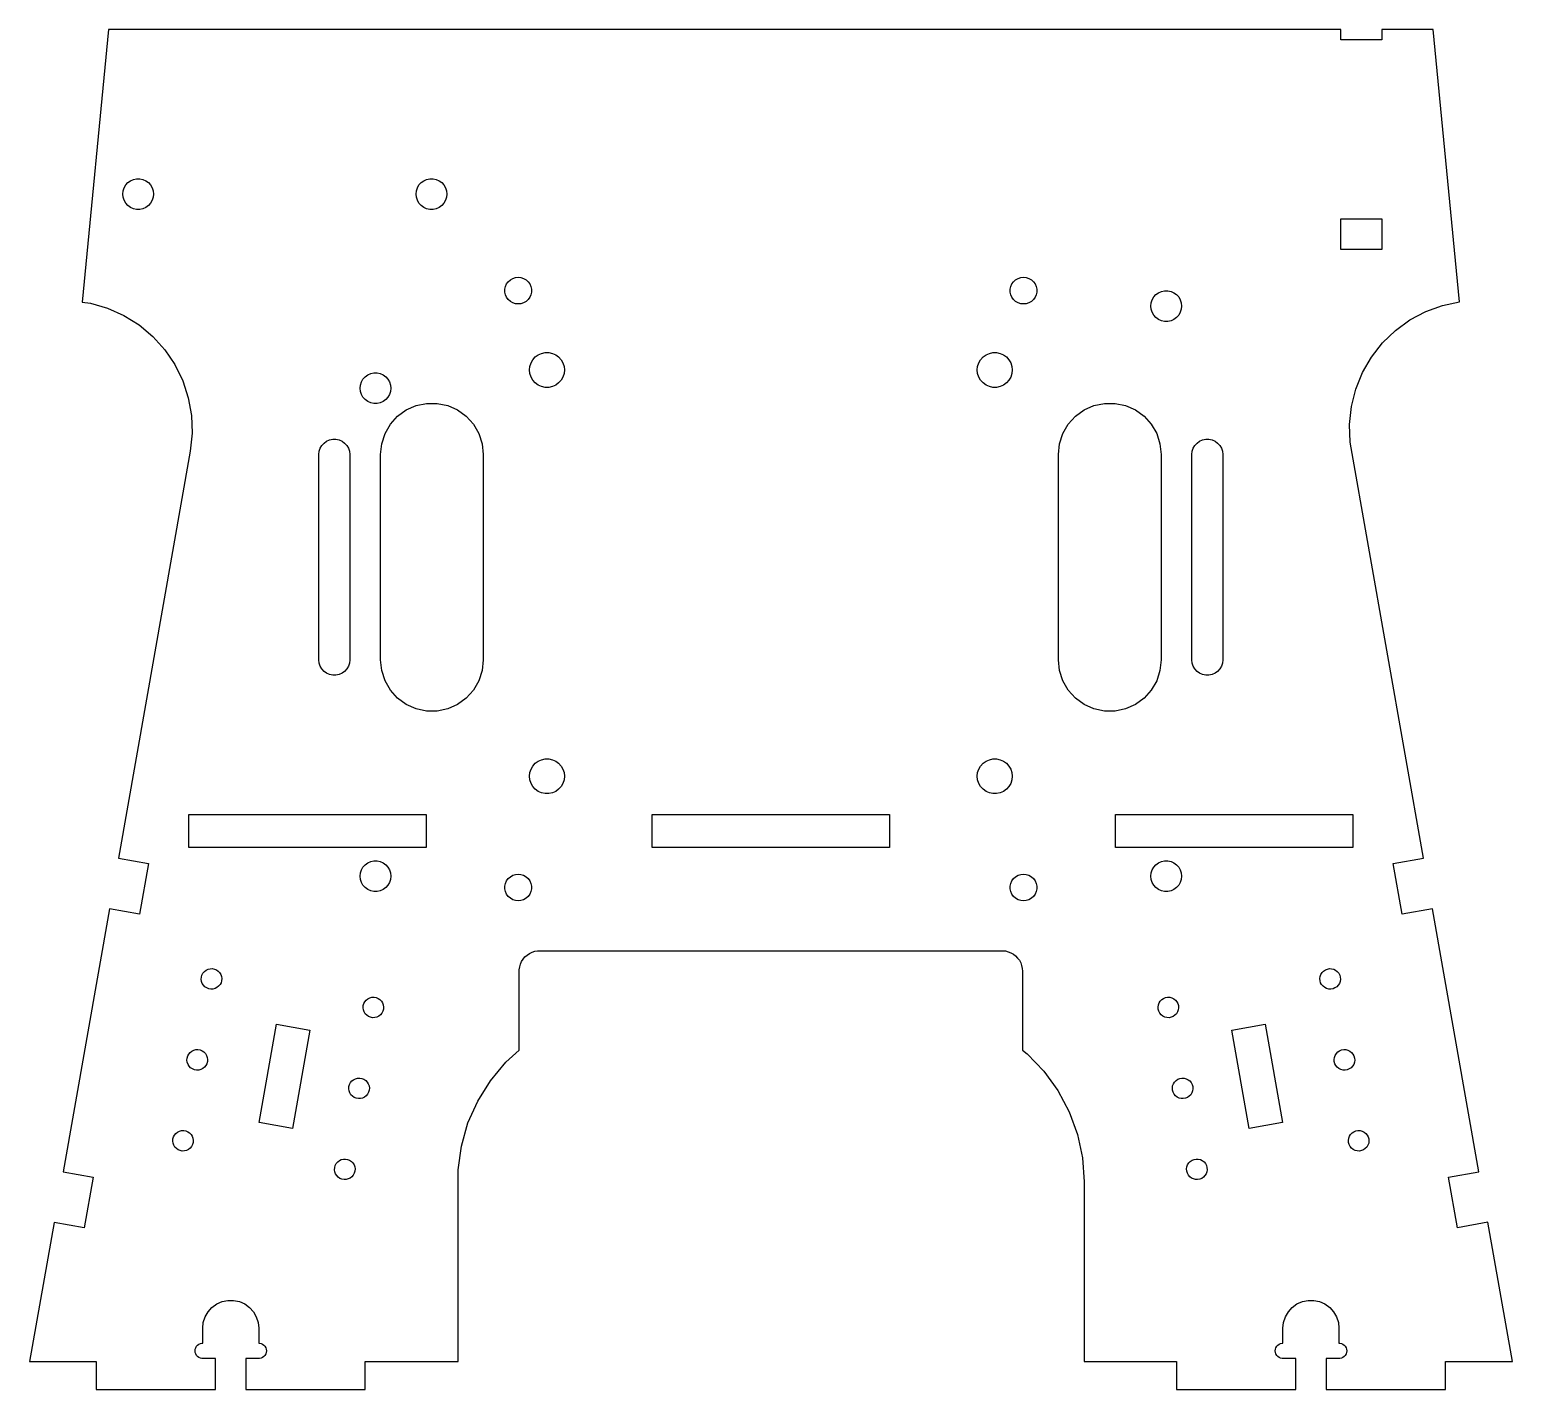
# Model space of a CAD drawing. Extents: x -72 to 72, y -34 to 98.
import ezdxf

# ---------------------------------------------------------------- set-up
doc = ezdxf.new("R2010")
doc.units = 0
doc.layers.get('0').update_dxf_attribs({"linetype": 'CONTINUOUS'})

msp = doc.modelspace()

# ---------------------------------------------------------------- linework, layer by layer
at = {"color": 7}
for points in [[(55.396401, -29.454206), (55.549701, -29.486802), (55.693, -29.550613), (55.819799, -29.642702), (55.924701, -29.759288), (56.0031, -29.895093), (56.0516, -30.044191), (56.067997, -30.200091), (56.0516, -30.35599), (56.0031, -30.505088), (55.924701, -30.640894), (55.819799, -30.757508), (55.693, -30.849597), (55.549701, -30.913407), (55.396401, -30.946004), (55.318, -30.946004), (55.318, -30.949955), (54.068001, -30.949955), (54.068001, -33.949864), (65.686, -33.949864), (65.686, -31.249873), (72.199599, -31.249873), (69.8091, -17.692764), (66.854601, -18.213746), (65.986299, -13.289758), (68.9409, -12.768663), (64.425999, 12.83623), (61.4715, 12.315248), (60.603201, 17.239343), (63.557799, 17.760342), (56.4203, 58.239241), (56.3594, 59.982042), (56.541701, 61.716442), (56.963601, 63.408542), (57.6169, 65.025441), (58.4888, 66.535742), (59.5625, 67.909941), (60.817001, 69.12134), (62.227801, 70.146442), (63.7676, 70.96514), (65.406301, 71.561642), (67.048801, 71.91074), (64.500001, 98.401142), (59.5, 98.401142), (59.5, 97.400142), (55.499999, 97.400142), (55.499999, 98.401142), (-64.500001, 98.401142), (-67.051301, 71.884942), (-66.2529, 71.77264), (-64.5765, 71.292041), (-62.983401, 70.582642), (-61.5045, 69.658542), (-60.168601, 68.537541), (-59.0017, 67.241641), (-58.0265, 65.79584), (-57.262, 64.228442), (-56.723099, 62.569842), (-56.4203, 60.852441), (-56.3594, 59.109642), (-56.541701, 57.37524), (-63.527799, 17.75494), (-60.603299, 17.239441), (-61.471601, 12.315135), (-64.396101, 12.83084), (-68.9109, -12.774054), (-65.9864, -13.289561), (-66.854699, -18.213859), (-69.779199, -17.698154), (-72.168701, -31.249873), (-65.686, -31.249873), (-65.686, -33.949864), (-54.068001, -33.949864), (-54.068001, -30.949955), (-55.318, -30.949955), (-55.318, -30.946004), (-55.396401, -30.946004), (-55.549701, -30.913407), (-55.693, -30.849597), (-55.819799, -30.757508), (-55.924701, -30.640894), (-56.0031, -30.505088), (-56.0516, -30.35599), (-56.067997, -30.200091), (-56.0516, -30.044191), (-56.0031, -29.895093), (-55.924701, -29.759288), (-55.819799, -29.642702), (-55.693, -29.550613), (-55.549701, -29.486802), (-55.396401, -29.454206), (-55.318, -29.454206), (-55.318, -28.000112), (-55.2584, -27.433494), (-55.0824, -26.891797), (-54.7975, -26.398388), (-54.416401, -25.974998), (-53.955501, -25.640198), (-53.434999, -25.408494), (-52.877799, -25.289988), (-52.308201, -25.289988), (-51.7509, -25.408494), (-51.230499, -25.640198), (-50.769599, -25.974998), (-50.388399, -26.398388), (-50.1036, -26.891797), (-49.927499, -27.433494), (-49.868001, -28.000112), (-49.868001, -29.454206), (-49.789599, -29.454206), (-49.6362, -29.486802), (-49.493001, -29.550613), (-49.366099, -29.642702), (-49.2612, -29.759288), (-49.182799, -29.895093), (-49.134401, -30.044191), (-49.118004, -30.200091), (-49.134401, -30.35599), (-49.182799, -30.505088), (-49.2612, -30.640894), (-49.366099, -30.757508), (-49.493001, -30.849597), (-49.6362, -30.913407), (-49.789599, -30.946004), (-49.868001, -30.946004), (-49.868001, -30.949955), (-51.118, -30.949955), (-51.118, -33.949864), (-39.5, -33.949864), (-39.5, -31.249873), (-30.4592, -31.249873), (-30.4592, -12.581465), (-30.134001, -10.267356), (-29.489801, -8.021008), (-28.5394, -5.886195), (-27.301, -3.904458), (-25.7989, -2.114323), (-24.4951, -0.940363), (-24.4951, 6.889638), (-24.4563, 7.165962), (-24.3794, 7.434186), (-24.2659, 7.689061), (-24.118, 7.925704), (-23.9387, 8.13946), (-23.7313, 8.32615), (-23.5, 8.48219), (-23.2492, 8.604477), (-22.9838, 8.690724), (-22.709, 8.739182), (-22.4302, 8.748777), (22.5698, 8.748777), (22.8473, 8.719596), (23.118, 8.652088), (23.3767, 8.547581), (23.6184, 8.408079), (23.8383, 8.23629), (24.0321, 8.035574), (24.1961, 7.809824), (24.3271, 7.563472), (24.4225, 7.30126), (24.4805, 7.028351), (24.500002, 6.749995), (24.500002, -0.94454), (24.957901, -1.302313), (26.581201, -2.983313), (27.954801, -4.873835), (29.051901, -6.937162), (29.8511, -9.133077), (30.337002, -11.418794), (30.500003, -13.750006), (30.500003, -31.250014), (39.500001, -31.250014), (39.500001, -33.950006), (51.118001, -33.950006), (51.118001, -30.950096), (49.868002, -30.950096), (49.868002, -30.946145), (49.789601, -30.946145), (49.636202, -30.913548), (49.493002, -30.849738), (49.366101, -30.757649), (49.261202, -30.641035), (49.1828, -30.505229), (49.134402, -30.356131), (49.118005, -30.200232), (49.134402, -30.044332), (49.1828, -29.895234), (49.261202, -29.759429), (49.366101, -29.642843), (49.493002, -29.550754), (49.636202, -29.486943), (49.789601, -29.454347), (49.868002, -29.454347), (49.868002, -28.000253), (49.9275, -27.433636), (50.103601, -26.891938), (50.3884, -26.398529), (50.7696, -25.975139), (51.2305, -25.640339), (51.750901, -25.408635), (52.308203, -25.29013), (52.8778, -25.29013), (53.435, -25.408635), (53.955503, -25.640339), (54.416403, -25.975139), (54.797501, -26.398529), (55.082402, -26.891938), (55.258401, -27.433636), (55.318001, -28.000253), (55.318001, -29.454347), (55.396401, -29.454206)], [(-60.132801, 82.711901), (-60.100001, 82.4), (-60.132801, 82.0881), (-60.229699, 81.789901), (-60.386499, 81.518301), (-60.5963, 81.285299), (-60.850001, 81.100999), (-61.136499, 80.973401), (-61.443201, 80.908199), (-61.756801, 80.908199), (-62.0635, 80.973401), (-62.350001, 81.100999), (-62.603699, 81.285299), (-62.8135, 81.518301), (-62.9703, 81.789901), (-63.067201, 82.0881), (-63.100001, 82.4), (-63.067201, 82.711901), (-62.9703, 83.0101), (-62.8135, 83.281699), (-62.603699, 83.514699), (-62.350001, 83.699001), (-62.0635, 83.8266), (-61.756801, 83.891801), (-61.443201, 83.891801), (-61.136499, 83.8266), (-60.850001, 83.699001), (-60.5963, 83.514699), (-60.386499, 83.281699), (-60.229699, 83.0101), (-60.132801, 82.711901)], [(-34.5172, 82.711901), (-34.420299, 83.0101), (-34.263499, 83.281699), (-34.053701, 83.514699), (-33.8, 83.699001), (-33.513499, 83.8266), (-33.2068, 83.891801), (-32.8932, 83.891801), (-32.586501, 83.8266), (-32.3, 83.699001), (-32.046299, 83.514699), (-31.836501, 83.281699), (-31.679701, 83.0101), (-31.5828, 82.711901), (-31.55, 82.4), (-31.5828, 82.0881), (-31.679701, 81.789901), (-31.836501, 81.518301), (-32.046299, 81.285299), (-32.3, 81.100999), (-32.586501, 80.973401), (-32.8932, 80.908199), (-33.2068, 80.908199), (-33.513499, 80.973401), (-33.8, 81.100999), (-34.053701, 81.285299), (-34.263499, 81.518301), (-34.420299, 81.789901), (-34.5172, 82.0881), (-34.55, 82.4), (-34.5172, 82.711901)], [(59.5, 77), (55.499999, 77), (55.499999, 79.999999), (59.5, 79.999999), (59.5, 77)], [(-24.6, 71.699999), (-24.8703, 71.728399), (-25.1288, 71.8124), (-25.3641, 71.948301), (-25.5661, 72.1301), (-25.7258, 72.349999), (-25.8364, 72.598301), (-25.8929, 72.864101), (-25.8929, 73.135901), (-25.8364, 73.4017), (-25.7258, 73.649999), (-25.5661, 73.869898), (-25.3641, 74.0517), (-25.1288, 74.187599), (-24.8703, 74.271599), (-24.6, 74.299999), (-24.3297, 74.271599), (-24.0712, 74.187599), (-23.8359, 74.0517), (-23.6339, 73.869898), (-23.4742, 73.649999), (-23.3636, 73.4017), (-23.3071, 73.135901), (-23.3071, 72.864101), (-23.3636, 72.598301), (-23.4742, 72.349999), (-23.6339, 72.1301), (-23.8359, 71.948301), (-24.0712, 71.8124), (-24.3297, 71.728399), (-24.6, 71.699999)], [(24.3297, 71.728399), (24.0712, 71.8124), (23.8359, 71.948301), (23.6339, 72.1301), (23.4742, 72.349999), (23.3636, 72.598301), (23.3071, 72.864101), (23.3071, 73.135901), (23.3636, 73.4017), (23.4742, 73.649999), (23.6339, 73.869898), (23.8359, 74.0517), (24.0712, 74.187599), (24.3297, 74.271599), (24.6, 74.299999), (24.8703, 74.271599), (25.1288, 74.187599), (25.3641, 74.0517), (25.5661, 73.869898), (25.7258, 73.649999), (25.8364, 73.4017), (25.8929, 73.135901), (25.8929, 72.864101), (25.8364, 72.598301), (25.7258, 72.349999), (25.5661, 72.1301), (25.3641, 71.948301), (25.1288, 71.8124), (24.8703, 71.728399), (24.6, 71.699999), (24.3297, 71.728399)], [(39.249999, 72.799001), (39.5037, 72.614701), (39.713501, 72.381701), (39.870301, 72.110099), (39.967199, 71.8119), (39.999999, 71.499999), (39.967199, 71.188099), (39.870301, 70.8899), (39.713501, 70.618301), (39.5037, 70.385301), (39.249999, 70.201001), (38.963501, 70.0734), (38.656799, 70.008201), (38.343199, 70.008201), (38.0365, 70.0734), (37.749999, 70.201001), (37.496301, 70.385301), (37.2865, 70.618301), (37.1297, 70.8899), (37.032799, 71.188099), (36.999999, 71.499999), (37.032799, 71.8119), (37.1297, 72.110099), (37.2865, 72.381701), (37.496301, 72.614701), (37.749999, 72.799001), (38.0365, 72.926599), (38.343199, 72.991801), (38.656799, 72.991801), (38.963501, 72.926599), (39.249999, 72.799001)], [(-20.95, 63.802699), (-21.2747, 63.658201), (-21.6223, 63.584301), (-21.9777, 63.584301), (-22.3253, 63.658201), (-22.65, 63.802699), (-22.9375, 64.0116), (-23.1753, 64.275799), (-23.353, 64.5835), (-23.4628, 64.921501), (-23.5, 65.274998), (-23.4628, 65.6284), (-23.353, 65.966401), (-23.1753, 66.274201), (-22.9375, 66.538299), (-22.65, 66.747199), (-22.3253, 66.891799), (-21.9777, 66.965699), (-21.6223, 66.965699), (-21.2747, 66.891799), (-20.95, 66.747199), (-20.6625, 66.538299), (-20.4247, 66.274201), (-20.247, 65.966401), (-20.1371, 65.6284), (-20.1, 65.274998), (-20.1371, 64.921501), (-20.247, 64.5835), (-20.4247, 64.275799), (-20.6625, 64.0116), (-20.95, 63.802699)], [(21.9777, 66.965699), (22.3253, 66.891799), (22.65, 66.747199), (22.9375, 66.538299), (23.1753, 66.274201), (23.353, 65.966401), (23.4628, 65.6284), (23.5, 65.274998), (23.4628, 64.921501), (23.353, 64.5835), (23.1753, 64.275799), (22.9375, 64.0116), (22.65, 63.802699), (22.3253, 63.658201), (21.9777, 63.584301), (21.6223, 63.584301), (21.2747, 63.658201), (20.95, 63.802699), (20.6625, 64.0116), (20.4247, 64.275799), (20.247, 64.5835), (20.1371, 64.921501), (20.1, 65.274998), (20.1371, 65.6284), (20.247, 65.966401), (20.4247, 66.274201), (20.6625, 66.538299), (20.95, 66.747199), (21.2747, 66.891799), (21.6223, 66.965699), (21.9777, 66.965699)], [(-39.249999, 62.201), (-39.5037, 62.3853), (-39.713501, 62.6183), (-39.870301, 62.889899), (-39.967199, 63.188101), (-39.999999, 63.499999), (-39.967199, 63.811899), (-39.870301, 64.110101), (-39.713501, 64.3817), (-39.5037, 64.6147), (-39.249999, 64.799), (-38.963501, 64.926601), (-38.656799, 64.9918), (-38.343199, 64.9918), (-38.0365, 64.926601), (-37.749999, 64.799), (-37.496301, 64.6147), (-37.2865, 64.3817), (-37.1297, 64.110101), (-37.032799, 63.811899), (-36.999999, 63.499999), (-37.032799, 63.188101), (-37.1297, 62.889899), (-37.2865, 62.6183), (-37.496301, 62.3853), (-37.749999, 62.201), (-38.0365, 62.073399), (-38.343199, 62.0082), (-38.656799, 62.0082), (-38.963501, 62.073399), (-39.249999, 62.201)], [(-35.5, 61.3801), (-34.545101, 61.805299), (-33.522601, 62.022599), (-32.4774, 62.022599), (-31.4549, 61.805299), (-30.500001, 61.3801), (-29.6543, 60.7657), (-28.954899, 59.9889), (-28.4323, 59.083701), (-28.1093, 58.089601), (-28, 57.049999), (-28, 37.049999), (-28.1093, 36.0104), (-28.4323, 35.0163), (-28.954899, 34.111101), (-29.6543, 33.334301), (-30.500001, 32.7199), (-31.4549, 32.294699), (-32.4774, 32.077399), (-33.522601, 32.077399), (-34.545101, 32.294699), (-35.5, 32.7199), (-36.345599, 33.334301), (-37.045098, 34.111101), (-37.567701, 35.0163), (-37.890701, 36.0104), (-38, 37.049999), (-38, 57.049999), (-37.890701, 58.089601), (-37.567701, 59.083701), (-37.045098, 59.9889), (-36.345599, 60.7657), (-35.5, 61.3801)], [(36.345599, 33.334301), (35.5, 32.7199), (34.545101, 32.294699), (33.522601, 32.077399), (32.4774, 32.077399), (31.4549, 32.294699), (30.500001, 32.7199), (29.6543, 33.334301), (28.954899, 34.111101), (28.4323, 35.0163), (28.1093, 36.0104), (28, 37.049999), (28, 57.049999), (28.1093, 58.089601), (28.4323, 59.083701), (28.954899, 59.9889), (29.6543, 60.7657), (30.500001, 61.3801), (31.4549, 61.805299), (32.4774, 62.022599), (33.522601, 62.022599), (34.545101, 61.805299), (35.5, 61.3801), (36.345599, 60.7657), (37.045098, 59.9889), (37.567701, 59.083701), (37.890701, 58.089601), (38, 57.049999), (38, 37.049999), (37.890701, 36.0104), (37.567701, 35.0163), (37.045098, 34.111101), (36.345599, 33.334301)], [(-43.870299, 36.4399), (-43.9672, 36.738101), (-43.999999, 37.049999), (-43.999999, 57.049999), (-43.9672, 57.361899), (-43.870299, 57.660101), (-43.713499, 57.9317), (-43.5037, 58.1647), (-43.25, 58.349), (-42.963499, 58.476601), (-42.6568, 58.5418), (-42.3432, 58.5418), (-42.0365, 58.476601), (-41.75, 58.349), (-41.496299, 58.1647), (-41.286501, 57.9317), (-41.129701, 57.660101), (-41.0328, 57.361899), (-41, 57.049999), (-41, 37.049999), (-41.0328, 36.738101), (-41.129701, 36.4399), (-41.286501, 36.1683), (-41.496299, 35.9353), (-41.75, 35.751001), (-42.0365, 35.6234), (-42.3432, 35.558201), (-42.6568, 35.558201), (-42.963499, 35.6234), (-43.25, 35.751001), (-43.5037, 35.9353), (-43.713499, 36.1683), (-43.870299, 36.4399)], [(41, 57.049999), (41.0328, 57.361899), (41.129701, 57.660101), (41.286501, 57.9317), (41.496299, 58.1647), (41.75, 58.349), (42.0365, 58.476601), (42.3432, 58.5418), (42.6568, 58.5418), (42.963499, 58.476601), (43.25, 58.349), (43.5037, 58.1647), (43.713499, 57.9317), (43.870299, 57.660101), (43.9672, 57.361899), (43.999999, 57.049999), (43.999999, 37.049999), (43.9672, 36.738101), (43.870299, 36.4399), (43.713499, 36.1683), (43.5037, 35.9353), (43.25, 35.751001), (42.963499, 35.6234), (42.6568, 35.558201), (42.3432, 35.558201), (42.0365, 35.6234), (41.75, 35.751001), (41.496299, 35.9353), (41.286501, 36.1683), (41.129701, 36.4399), (41.0328, 36.738101), (41, 37.049999), (41, 57.049999)], [(-23.4628, 26.0785), (-23.353, 26.416501), (-23.1753, 26.724199), (-22.9375, 26.988399), (-22.65, 27.1973), (-22.3253, 27.3418), (-21.9777, 27.4157), (-21.6223, 27.4157), (-21.2747, 27.3418), (-20.95, 27.1973), (-20.6625, 26.988399), (-20.4247, 26.724199), (-20.247, 26.416501), (-20.1371, 26.0785), (-20.1, 25.725), (-20.1371, 25.371598), (-20.247, 25.033601), (-20.4247, 24.725801), (-20.6625, 24.4617), (-20.95, 24.252799), (-21.2747, 24.1082), (-21.6223, 24.0343), (-21.9777, 24.0343), (-22.3253, 24.1082), (-22.65, 24.252799), (-22.9375, 24.4617), (-23.1753, 24.725801), (-23.353, 25.033601), (-23.4628, 25.371598), (-23.5, 25.725), (-23.4628, 26.0785)], [(20.6625, 24.4617), (20.4247, 24.725801), (20.247, 25.033601), (20.1371, 25.371598), (20.1, 25.725), (20.1371, 26.0785), (20.247, 26.416501), (20.4247, 26.724199), (20.6625, 26.988399), (20.95, 27.1973), (21.2747, 27.3418), (21.6223, 27.4157), (21.9777, 27.4157), (22.3253, 27.3418), (22.65, 27.1973), (22.9375, 26.988399), (23.1753, 26.724199), (23.353, 26.416501), (23.4628, 26.0785), (23.5, 25.725), (23.4628, 25.371598), (23.353, 25.033601), (23.1753, 24.725801), (22.9375, 24.4617), (22.65, 24.252799), (22.3253, 24.1082), (21.9777, 24.0343), (21.6223, 24.0343), (21.2747, 24.1082), (20.95, 24.252799), (20.6625, 24.4617)], [(-56.6762, 22), (-33.549999, 22), (-33.549999, 18.8), (-56.6762, 18.8), (-56.6762, 22)], [(11.5631, 18.8), (-11.5631, 18.8), (-11.5631, 22), (11.5631, 22), (11.5631, 18.8)], [(33.549999, 22), (56.6762, 22), (56.6762, 18.8), (33.549999, 18.8), (33.549999, 22)], [(-39.999999, 16), (-39.967199, 16.311901), (-39.870301, 16.6101), (-39.713501, 16.881699), (-39.5037, 17.114699), (-39.249999, 17.298999), (-38.963501, 17.4266), (-38.656799, 17.491799), (-38.343199, 17.491799), (-38.0365, 17.4266), (-37.749999, 17.298999), (-37.496301, 17.114699), (-37.2865, 16.881699), (-37.1297, 16.6101), (-37.032799, 16.311901), (-36.999999, 16), (-37.032799, 15.6881), (-37.1297, 15.389901), (-37.2865, 15.118301), (-37.496301, 14.885299), (-37.749999, 14.701013), (-38.0365, 14.573392), (-38.343199, 14.508199), (-38.656799, 14.508199), (-38.963501, 14.573392), (-39.249999, 14.701013), (-39.5037, 14.885299), (-39.713501, 15.118301), (-39.870301, 15.389901), (-39.967199, 15.6881), (-39.999999, 16)], [(38.963501, 17.4266), (39.249999, 17.298999), (39.5037, 17.114699), (39.713501, 16.881699), (39.870301, 16.6101), (39.967199, 16.311901), (39.999999, 16), (39.967199, 15.6881), (39.870301, 15.389901), (39.713501, 15.118301), (39.5037, 14.885299), (39.249999, 14.701013), (38.963501, 14.573392), (38.656799, 14.508199), (38.343199, 14.508199), (38.0365, 14.573392), (37.749999, 14.701013), (37.496301, 14.885299), (37.2865, 15.118301), (37.1297, 15.389901), (37.032799, 15.6881), (36.999999, 16), (37.032799, 16.311901), (37.1297, 16.6101), (37.2865, 16.881699), (37.496301, 17.114699), (37.749999, 17.298999), (38.0365, 17.4266), (38.343199, 17.491799), (38.656799, 17.491799), (38.963501, 17.4266)], [(-24.6, 13.600008), (-24.8703, 13.6284), (-25.1288, 13.712389), (-25.3641, 13.848307), (-25.5661, 14.030086), (-25.7258, 14.249994), (-25.8364, 14.498293), (-25.8929, 14.76409), (-25.8929, 15.035901), (-25.8364, 15.301701), (-25.7258, 15.55), (-25.5661, 15.769899), (-25.3641, 15.951701), (-25.1288, 16.087599), (-24.8703, 16.1716), (-24.6, 16.2), (-24.3297, 16.1716), (-24.0712, 16.087599), (-23.8359, 15.951701), (-23.6339, 15.769899), (-23.4742, 15.55), (-23.3636, 15.301701), (-23.3071, 15.035901), (-23.3071, 14.76409), (-23.3636, 14.498293), (-23.4742, 14.249994), (-23.6339, 14.030086), (-23.8359, 13.848307), (-24.0712, 13.712389), (-24.3297, 13.6284), (-24.6, 13.600008)], [(25.5661, 14.030086), (25.3641, 13.848307), (25.1287, 13.712389), (24.8703, 13.6284), (24.6, 13.600008), (24.3297, 13.6284), (24.0712, 13.712389), (23.8359, 13.848307), (23.6339, 14.030086), (23.4742, 14.249994), (23.3636, 14.498293), (23.3071, 14.76409), (23.3071, 15.035901), (23.3636, 15.301701), (23.4742, 15.55), (23.6339, 15.769899), (23.8359, 15.951701), (24.0712, 16.087599), (24.3297, 16.1716), (24.6, 16.2), (24.8703, 16.1716), (25.1287, 16.087599), (25.3641, 15.951701), (25.5661, 15.769899), (25.7258, 15.55), (25.8363, 15.301701), (25.8929, 15.035901), (25.8929, 14.76409), (25.8363, 14.498293), (25.7258, 14.249994), (25.5661, 14.030086)], [(-54.930799, 5.118948), (-55.104101, 5.235873), (-55.249301, 5.386241), (-55.360099, 5.563533), (-55.4316, 5.759988), (-55.4607, 5.966998), (-55.446193, 6.17556), (-55.388493, 6.376502), (-55.290395, 6.561104), (-55.155996, 6.721236), (-54.991294, 6.849958), (-54.803294, 6.941596), (-54.600495, 6.99217), (-54.391594, 6.999508), (-54.185693, 6.963186), (-53.991894, 6.884897), (-53.818595, 6.767972), (-53.673293, 6.617604), (-53.562594, 6.440312), (-53.490995, 6.243858), (-53.461993, 6.036819), (-53.4765, 5.828285), (-53.5342, 5.627315), (-53.6323, 5.442742), (-53.7667, 5.28258), (-53.931399, 5.153887), (-54.1193, 5.06225), (-54.322201, 5.011675), (-54.531099, 5.004338), (-54.737, 5.04066), (-54.930799, 5.118948)], [(53.562501, 6.440284), (53.673299, 6.617576), (53.818601, 6.767944), (53.991899, 6.884869), (54.185699, 6.963157), (54.3916, 6.999479), (54.6005, 6.992142), (54.803401, 6.941567), (54.991299, 6.84993), (55.156001, 6.721208), (55.290401, 6.561075), (55.388499, 6.376474), (55.446199, 6.175532), (55.460705, 5.966969), (55.431605, 5.759959), (55.360104, 5.563504), (55.249307, 5.386212), (55.104106, 5.235844), (54.930805, 5.11892), (54.737006, 5.040631), (54.531105, 5.004309), (54.322207, 5.011647), (54.119306, 5.062221), (53.931405, 5.153859), (53.766706, 5.282552), (53.632306, 5.442713), (53.534107, 5.627287), (53.476505, 5.828257), (53.461914, 6.036791), (53.491014, 6.243829), (53.562501, 6.440284)], [(-39.6032, 2.785168), (-39.674701, 2.981623), (-39.703801, 3.188633), (-39.68921, 3.397195), (-39.631612, 3.598137), (-39.533511, 3.782739), (-39.399111, 3.9429), (-39.23431, 4.071593), (-39.046412, 4.163231), (-38.84361, 4.213805), (-38.634712, 4.221143), (-38.428811, 4.184849), (-38.235012, 4.106532), (-38.061612, 3.989636), (-37.916412, 3.83924), (-37.805611, 3.661976), (-37.73411, 3.465493), (-37.70501, 3.258483), (-37.719601, 3.049949), (-37.7772, 2.849006), (-37.875399, 2.664405), (-38.009799, 2.504244), (-38.174501, 2.37555), (-38.362399, 2.283885), (-38.565201, 2.23331), (-38.774201, 2.225973), (-38.980099, 2.262266), (-39.173901, 2.340583), (-39.347199, 2.45748), (-39.4924, 2.607876), (-39.6032, 2.785168)], [(38.634701, 4.221086), (38.843599, 4.213748), (39.046401, 4.163174), (39.234299, 4.071537), (39.3991, 3.942843), (39.533401, 3.782654), (39.6316, 3.598081), (39.689199, 3.397138), (39.70379, 3.188576), (39.67469, 2.981566), (39.603189, 2.785111), (39.492388, 2.607819), (39.347188, 2.457423), (39.173889, 2.340527), (38.979989, 2.26221), (38.774189, 2.225916), (38.56519, 2.233254), (38.362388, 2.283828), (38.17449, 2.375494), (38.009788, 2.504187), (37.875388, 2.664348), (37.777189, 2.84895), (37.71959, 3.049892), (37.704999, 3.258426), (37.734099, 3.465436), (37.8056, 3.661919), (37.9164, 3.839183), (38.061601, 3.989579), (38.235001, 4.106476), (38.4288, 4.184792), (38.634701, 4.221086)], [(-46.5686, -8.551558), (-49.818499, -7.978534), (-48.130099, 1.597351), (-44.880101, 1.024383), (-46.5686, -8.551558)], [(48.13, 1.597407), (49.8186, -7.978421), (46.568501, -8.551473), (44.880101, 1.02427), (48.13, 1.597407)], [(-56.8353, -1.702871), (-56.777701, -1.501929), (-56.6796, -1.317356), (-56.545201, -1.157194), (-56.3804, -1.028501), (-56.192499, -0.936864), (-55.9897, -0.886289), (-55.780799, -0.878952), (-55.574901, -0.915245), (-55.381099, -0.993562), (-55.207702, -1.110458), (-55.062501, -1.260855), (-54.951701, -1.438118), (-54.8802, -1.634602), (-54.851201, -1.841612), (-54.865707, -2.050174), (-54.923408, -2.251116), (-55.021508, -2.435689), (-55.155908, -2.59585), (-55.320607, -2.724544), (-55.508508, -2.816181), (-55.711409, -2.866784), (-55.920307, -2.874122), (-56.126208, -2.837828), (-56.320007, -2.759511), (-56.493308, -2.642615), (-56.638509, -2.492218), (-56.749309, -2.314955), (-56.820808, -2.118472), (-56.849907, -1.911462), (-56.8353, -1.702871)], [(55.780799, -0.87898), (55.9897, -0.886318), (56.192601, -0.936892), (56.3804, -1.028529), (56.545201, -1.157223), (56.6796, -1.317384), (56.777701, -1.501957), (56.8353, -1.702899), (56.849891, -1.911462), (56.820791, -2.118472), (56.749292, -2.314955), (56.638492, -2.492218), (56.493291, -2.642615), (56.31999, -2.759511), (56.126191, -2.837828), (55.92029, -2.874122), (55.71129, -2.866784), (55.508491, -2.816181), (55.32059, -2.724572), (55.155891, -2.59585), (55.021491, -2.435689), (54.923292, -2.251116), (54.865691, -2.050174), (54.8511, -1.841612), (54.8802, -1.634602), (54.951701, -1.438118), (55.062501, -1.260855), (55.207702, -1.110458), (55.381, -0.993562), (55.574901, -0.915245), (55.780799, -0.87898)], [(-41.0208, -4.280294), (-40.922699, -4.09572), (-40.788299, -3.935559), (-40.623498, -3.806866), (-40.435601, -3.715228), (-40.232798, -3.664654), (-40.023799, -3.657316), (-39.818, -3.69361), (-39.624099, -3.771927), (-39.4508, -3.888852), (-39.3056, -4.03922), (-39.194799, -4.216512), (-39.123301, -4.412966), (-39.094201, -4.619976), (-39.108792, -4.82851), (-39.166391, -5.029481), (-39.26459, -5.214082), (-39.398993, -5.374215), (-39.563692, -5.502937), (-39.751593, -5.594574), (-39.954392, -5.645149), (-40.163392, -5.652486), (-40.369191, -5.616193), (-40.563092, -5.537876), (-40.73639, -5.42098), (-40.881591, -5.270612), (-40.992391, -5.09332), (-41.063892, -4.896836), (-41.092992, -4.689826), (-41.078401, -4.481292), (-41.0208, -4.280294)], [(39.123301, -4.412995), (39.194799, -4.21654), (39.3056, -4.039248), (39.4508, -3.88888), (39.624099, -3.771955), (39.818, -3.693638), (40.023799, -3.657345), (40.232798, -3.664682), (40.435601, -3.715257), (40.623498, -3.806894), (40.788299, -3.935588), (40.9226, -4.095749), (41.0208, -4.280322), (41.078401, -4.481292), (41.092992, -4.689826), (41.063892, -4.896836), (40.992391, -5.09332), (40.881591, -5.270612), (40.73639, -5.42098), (40.563092, -5.537876), (40.369191, -5.616193), (40.163392, -5.652486), (39.954392, -5.645149), (39.751593, -5.594574), (39.563692, -5.502937), (39.398993, -5.374215), (39.26459, -5.214082), (39.166391, -5.029481), (39.108792, -4.82851), (39.094201, -4.619976), (39.123301, -4.412995)], [(-56.4517, -9.139342), (-56.3409, -9.316634), (-56.269399, -9.513089), (-56.240299, -9.720099), (-56.25489, -9.928661), (-56.312489, -10.129603), (-56.410688, -10.314205), (-56.545088, -10.47431), (-56.70979, -10.603003), (-56.897688, -10.694697), (-57.10049, -10.745299), (-57.309489, -10.752637), (-57.515289, -10.716343), (-57.709189, -10.638055), (-57.882488, -10.52113), (-58.027689, -10.370847), (-58.138489, -10.193555), (-58.20999, -9.997044), (-58.23909, -9.790034), (-58.224499, -9.581471), (-58.1669, -9.380529), (-58.068701, -9.195956), (-57.9344, -9.035795), (-57.769599, -8.907101), (-57.581701, -8.815464), (-57.378899, -8.76489), (-57.170001, -8.757552), (-56.9641, -8.793874), (-56.770199, -8.872162), (-56.596901, -8.989087), (-56.4517, -9.139342)], [(56.596901, -8.988974), (56.770199, -8.872049), (56.9641, -8.793761), (57.170001, -8.757439), (57.378899, -8.764777), (57.581701, -8.815351), (57.769599, -8.906988), (57.9344, -9.035682), (58.068701, -9.195843), (58.1669, -9.380416), (58.224499, -9.581358), (58.23909, -9.789921), (58.20999, -9.996931), (58.138489, -10.193442), (58.027689, -10.370734), (57.882488, -10.521017), (57.709189, -10.637942), (57.515289, -10.71623), (57.309388, -10.752524), (57.10049, -10.745186), (56.897688, -10.694584), (56.70979, -10.60289), (56.544989, -10.474197), (56.410688, -10.314092), (56.312489, -10.12949), (56.25489, -9.928548), (56.240299, -9.719986), (56.269399, -9.512976), (56.3409, -9.316521), (56.4517, -9.139229), (56.596901, -8.988974)], [(-42.381599, -12.971694), (-42.4531, -12.775296), (-42.4822, -12.568314), (-42.467609, -12.359695), (-42.410007, -12.158809), (-42.311808, -11.974208), (-42.177408, -11.81399), (-42.012709, -11.685297), (-41.824808, -11.593688), (-41.622009, -11.543113), (-41.413009, -11.535776), (-41.207207, -11.572069), (-41.013309, -11.650386), (-40.840008, -11.767282), (-40.694808, -11.917679), (-40.58401, -12.094971), (-40.512509, -12.291482), (-40.483409, -12.498464), (-40.498, -12.70697), (-40.555599, -12.907968), (-40.653699, -13.092485), (-40.788099, -13.252674), (-40.9529, -13.381368), (-41.140801, -13.473062), (-41.3436, -13.52358), (-41.552599, -13.530917), (-41.758399, -13.494624), (-41.952299, -13.416335), (-42.125601, -13.299439), (-42.270799, -13.149042), (-42.381599, -12.971694)], [(41.013301, -11.650414), (41.207199, -11.572098), (41.413001, -11.535804), (41.621899, -11.543142), (41.8248, -11.593716), (42.012701, -11.685325), (42.1774, -11.814018), (42.3118, -11.974236), (42.409999, -12.158838), (42.467601, -12.359723), (42.482191, -12.568342), (42.453092, -12.775324), (42.381591, -12.971722), (42.27079, -13.149042), (42.125592, -13.299439), (41.952192, -13.416335), (41.75839, -13.494624), (41.552591, -13.530917), (41.343591, -13.52358), (41.140792, -13.473062), (40.952891, -13.381368), (40.78809, -13.252674), (40.653691, -13.092485), (40.55559, -12.907968), (40.497991, -12.70697), (40.483401, -12.498464), (40.5125, -12.291482), (40.584001, -12.094971), (40.694799, -11.917679), (40.84, -11.767282), (41.013301, -11.650414)]]:
    msp.add_lwpolyline(points, close=True, dxfattribs=at)

doc.saveas('drawing.dxf')
